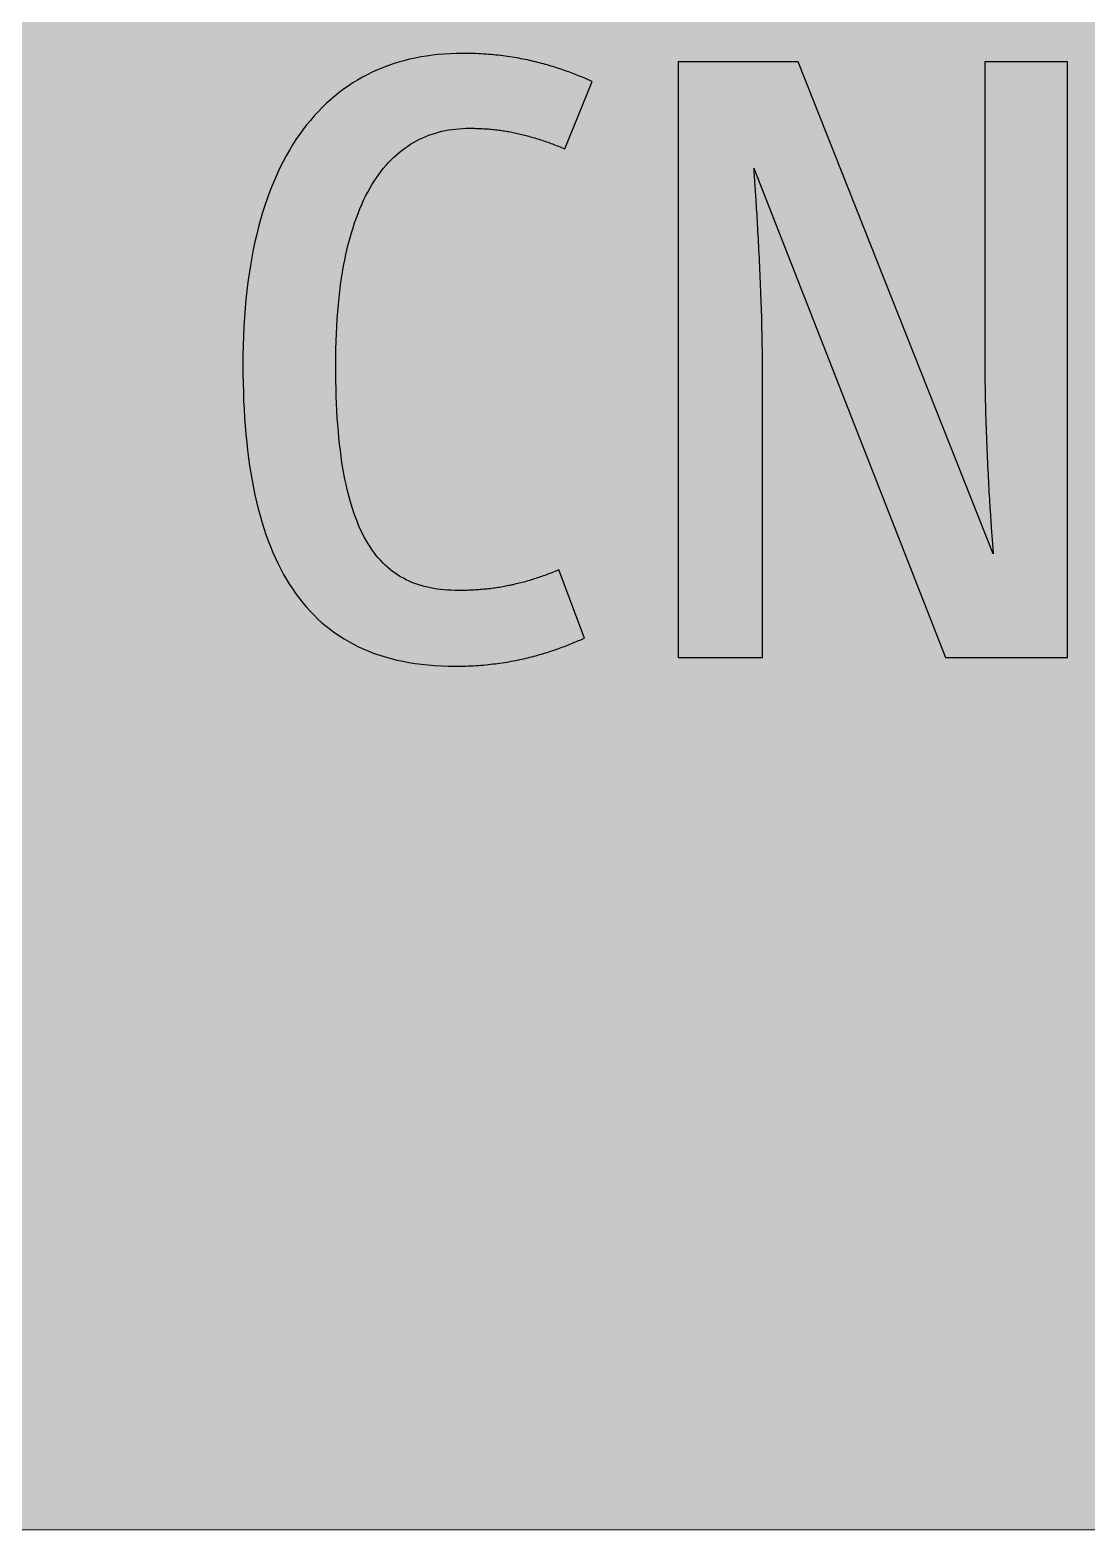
# Model space of a CAD drawing. Header units: millimetres. Extents: x 0 to 212, y 0 to 116.
# Drawn here: x 114.3 to 166.8, y 0.1 to 74.7 of the extents above; entities that cross this region are included whole.
import ezdxf

# ---------------------------------------------------------------- set-up
doc = ezdxf.new("R2010")
doc.units = ezdxf.units.MM

msp = doc.modelspace()

# ---------------------------------------------------------------- hatches: boundary and pattern name
for color, points in [(254, [(14.1633, 0.0536), (13.9878, 0.0533), (13.8125, 0.0559), (13.6373, 0.061), (13.462, 0.0686), (13.2893, 0.0787), (13.114, 0.0914), (12.9413, 0.1041), (12.7686, 0.1219), (12.5959, 0.1397), (12.4231, 0.16), (12.2504, 0.1829), (12.0777, 0.2057), (11.9075, 0.2337), (11.7373, 0.2616), (11.5672, 0.2921), (11.397, 0.3251), (11.2268, 0.3607), (11.0592, 0.3988), (10.8915, 0.4369), (10.7239, 0.4775), (10.5562, 0.5207), (10.3886, 0.5664), (10.2235, 0.6121), (10.0584, 0.6629), (9.8933, 0.7137), (9.7307, 0.7671), (9.5682, 0.8204), (9.4056, 0.8788), (9.2431, 0.9373), (9.083, 0.9982), (8.923, 1.0617), (8.763, 1.1252), (8.6055, 1.1938), (8.4455, 1.2624), (8.2906, 1.331), (8.1331, 1.4046), (7.9781, 1.4783), (7.8232, 1.5545), (7.6708, 1.6332), (7.5184, 1.7145), (7.366, 1.7958), (7.2161, 1.8796), (7.0663, 1.966), (6.919, 2.0523), (6.7716, 2.1438), (6.6243, 2.2352), (6.4795, 2.3266), (6.3348, 2.4232), (6.19, 2.5197), (6.0477, 2.6187), (5.908, 2.7178), (5.7683, 2.8194), (5.6286, 2.9235), (5.4915, 3.0302), (5.3543, 3.1369), (5.2197, 3.2461), (5.0851, 3.3579), (4.953, 3.4722), (4.8209, 3.5865), (4.6914, 3.7033), (4.5644, 3.8202), (4.4348, 3.9395), (4.3104, 4.0615), (4.1859, 4.1859), (4.0615, 4.3104), (3.9395, 4.4348), (3.8202, 4.5618), (3.7033, 4.6914), (3.5865, 4.8209), (3.4722, 4.953), (3.3579, 5.0851), (3.2487, 5.2197), (3.1369, 5.3543), (3.0302, 5.4915), (2.9235, 5.6286), (2.8194, 5.7683), (2.7178, 5.908), (2.6187, 6.0477), (2.5197, 6.19), (2.4232, 6.3348), (2.3266, 6.477), (2.2352, 6.6243), (2.1438, 6.7691), (2.0523, 6.919), (1.966, 7.0663), (1.8796, 7.2161), (1.7958, 7.366), (1.7145, 7.5184), (1.6332, 7.6708), (1.5545, 7.8232), (1.4783, 7.9781), (1.4046, 8.1331), (1.331, 8.2906), (1.2598, 8.4455), (1.1913, 8.603), (1.1252, 8.763), (1.0592, 8.923), (0.9982, 9.083), (0.9373, 9.2431), (0.8763, 9.4056), (0.8204, 9.5682), (0.7645, 9.7307), (0.7112, 9.8933), (0.6604, 10.0584), (0.6121, 10.2235), (0.5639, 10.3911), (0.5207, 10.5562), (0.4775, 10.7239), (0.4343, 10.8915), (0.3962, 11.0592), (0.3607, 11.2268), (0.3251, 11.397), (0.2921, 11.5672), (0.2616, 11.7373), (0.2311, 11.9075), (0.2057, 12.0802), (0.1803, 12.2504), (0.1575, 12.4231), (0.1372, 12.5959), (0.1194, 12.7686), (0.1041, 12.9413), (0.0889, 13.1166), (0.0787, 13.2893), (0.0686, 13.4645), (0.061, 13.6373), (0.0559, 13.8125), (0.0508, 13.9878), (0.0508, 14.163), (0.0522, 102.3592), (0.0508, 102.5322), (0.0559, 102.7074), (0.061, 102.8827), (0.0686, 103.058), (0.0787, 103.2307), (0.0889, 103.4059), (0.1041, 103.5787), (0.1194, 103.7514), (0.1372, 103.9241), (0.1575, 104.0968), (0.1803, 104.2695), (0.2057, 104.4423), (0.2311, 104.6124), (0.2616, 104.7826), (0.2921, 104.9528), (0.3251, 105.123), (0.3607, 105.2932), (0.3962, 105.4608), (0.4343, 105.6284), (0.4775, 105.7961), (0.5207, 105.9637), (0.5639, 106.1314), (0.6121, 106.2965), (0.6604, 106.4616), (0.7112, 106.6267), (0.7645, 106.7892), (0.8204, 106.9518), (0.8763, 107.1143), (0.9373, 107.2769), (0.9982, 107.4369), (1.0592, 107.5969), (1.1252, 107.757), (1.1913, 107.9144), (1.2598, 108.0745), (1.331, 108.2294), (1.4046, 108.3869), (1.4783, 108.5418), (1.5545, 108.6968), (1.6332, 108.8492), (1.7145, 109.0016), (1.7958, 109.154), (1.8796, 109.3038), (1.966, 109.4537), (2.0523, 109.601), (2.1438, 109.7483), (2.2352, 109.8956), (2.3266, 110.0404), (2.4232, 110.1852), (2.5197, 110.33), (2.6187, 110.4722), (2.7178, 110.6119), (2.8194, 110.7516), (2.9235, 110.8913), (3.0302, 111.0285), (3.1369, 111.1656), (3.2487, 111.3003), (3.3579, 111.4349), (3.4722, 111.567), (3.5865, 111.699), (3.7033, 111.8286), (3.8202, 111.9556), (3.9395, 112.0851), (4.0615, 112.2096), (4.1859, 112.334), (4.3104, 112.4585), (4.4348, 112.5804), (4.5644, 112.6998), (4.6914, 112.8166), (4.8209, 112.9335), (4.953, 113.0478), (5.0851, 113.1621), (5.2197, 113.2713), (5.3543, 113.3831), (5.4915, 113.4897), (5.6286, 113.5964), (5.7683, 113.7006), (5.908, 113.8022), (6.0477, 113.9012), (6.19, 114.0003), (6.3348, 114.0968), (6.4795, 114.1933), (6.6243, 114.2848), (6.7716, 114.3762), (6.919, 114.4676), (7.0663, 114.554), (7.2161, 114.6404), (7.366, 114.7242), (7.5184, 114.8055), (7.6708, 114.8867), (7.8232, 114.9655), (7.9781, 115.0417), (8.1331, 115.1153), (8.2906, 115.189), (8.4455, 115.2601), (8.6055, 115.3287), (8.763, 115.3947), (8.923, 115.4608), (9.083, 115.5217), (9.2431, 115.5827), (9.4056, 115.6437), (9.5682, 115.6995), (9.7307, 115.7554), (9.8933, 115.8088), (10.0584, 115.8596), (10.2235, 115.9078), (10.3886, 115.9561), (10.5562, 115.9993), (10.7239, 116.0424), (10.8915, 116.0856), (11.0592, 116.1237), (11.2268, 116.1593), (11.397, 116.1948), (11.5672, 116.2279), (11.7373, 116.2583), (11.9075, 116.2888), (12.0777, 116.3142), (12.2504, 116.3396), (12.4231, 116.3625), (12.5959, 116.3828), (12.7686, 116.4006), (12.9413, 116.4158), (13.114, 116.4311), (13.2893, 116.4412), (13.462, 116.4514), (13.6373, 116.459), (13.8125, 116.4641), (13.9878, 116.4692), (14.163, 116.4692), (197.6078, 116.4703), (197.7822, 116.4692), (197.9574, 116.4641), (198.1327, 116.459), (198.3054, 116.4514), (198.4807, 116.4412), (198.6534, 116.4311), (198.8287, 116.4158), (199.0014, 116.4006), (199.1741, 116.3828), (199.3468, 116.3625), (199.5195, 116.3396), (199.6897, 116.3142), (199.8624, 116.2888), (200.0326, 116.2583), (200.2028, 116.2279), (200.373, 116.1948), (200.5432, 116.1593), (200.7108, 116.1237), (200.8784, 116.0856), (201.0461, 116.0424), (201.2137, 115.9993), (201.3788, 115.9561), (201.5465, 115.9078), (201.7116, 115.8596), (201.8767, 115.8088), (202.0392, 115.7554), (202.2018, 115.6995), (202.3643, 115.6437), (202.5269, 115.5827), (202.6869, 115.5217), (202.8469, 115.4608), (203.007, 115.3947), (203.167, 115.3287), (203.3245, 115.2601), (203.4794, 115.189), (203.6369, 115.1153), (203.7918, 115.0417), (203.9468, 114.9655), (204.0992, 114.8867), (204.2516, 114.8055), (204.404, 114.7242), (204.5538, 114.6404), (204.7037, 114.554), (204.8535, 114.4676), (205.0009, 114.3762), (205.1456, 114.2848), (205.293, 114.1933), (205.4352, 114.0968), (205.58, 114.0003), (205.7222, 113.9012), (205.8619, 113.8022), (206.0016, 113.7006), (206.1413, 113.5964), (206.2785, 113.4897), (206.4156, 113.3831), (206.5503, 113.2713), (206.6849, 113.1621), (206.817, 113.0478), (206.949, 112.9335), (207.0786, 112.8166), (207.2081, 112.6998), (207.3351, 112.5804), (207.4596, 112.4585), (207.584, 112.334), (207.7085, 112.2096), (207.8304, 112.0851), (207.9498, 111.9556), (208.0666, 111.8286), (208.1835, 111.699), (208.2978, 111.567), (208.4121, 111.4349), (208.5238, 111.3003), (208.6331, 111.1656), (208.7397, 111.0285), (208.8464, 110.8913), (208.9506, 110.7516), (209.0522, 110.6119), (209.1512, 110.4722), (209.2503, 110.33), (209.3468, 110.1852), (209.4433, 110.0404), (209.5348, 109.8956), (209.6262, 109.7483), (209.7176, 109.601), (209.804, 109.4537), (209.8904, 109.3038), (209.9742, 109.154), (210.0555, 109.0016), (210.1367, 108.8492), (210.2155, 108.6968), (210.2917, 108.5418), (210.3653, 108.3869), (210.439, 108.2294), (210.5076, 108.0745), (210.5762, 107.9144), (210.6447, 107.757), (210.7082, 107.5969), (210.7717, 107.4369), (210.8327, 107.2769), (210.8911, 107.1143), (210.9495, 106.9518), (211.0029, 106.7892), (211.0562, 106.6267), (211.107, 106.4616), (211.1578, 106.2965), (211.2035, 106.1314), (211.2493, 105.9637), (211.2924, 105.7961), (211.3331, 105.6284), (211.3712, 105.4608), (211.4093, 105.2932), (211.4448, 105.123), (211.4779, 104.9528), (211.5083, 104.7826), (211.5363, 104.6124), (211.5642, 104.4423), (211.5871, 104.2695), (211.6099, 104.0968), (211.6303, 103.9241), (211.648, 103.7514), (211.6658, 103.5787), (211.6785, 103.4059), (211.6912, 103.2307), (211.7014, 103.058), (211.709, 102.8827), (211.7141, 102.7074), (211.7166, 102.5322), (211.7166, 102.3569), (211.7189, 14.1647), (211.7166, 13.9878), (211.7141, 13.8125), (211.709, 13.6373), (211.7014, 13.4645), (211.6912, 13.2893), (211.6785, 13.1166), (211.6658, 12.9413), (211.648, 12.7686), (211.6303, 12.5959), (211.6099, 12.4231), (211.5871, 12.2504), (211.5642, 12.0802), (211.5363, 11.9075), (211.5083, 11.7373), (211.4779, 11.5672), (211.4448, 11.397), (211.4093, 11.2268), (211.3712, 11.0592), (211.3331, 10.8915), (211.2924, 10.7239), (211.2493, 10.5562), (211.2035, 10.3911), (211.1578, 10.2235), (211.107, 10.0584), (211.0562, 9.8933), (211.0029, 9.7307), (210.9495, 9.5682), (210.8911, 9.4056), (210.8327, 9.2431), (210.7717, 9.083), (210.7082, 8.923), (210.6447, 8.763), (210.5762, 8.603), (210.5076, 8.4455), (210.439, 8.2906), (210.3653, 8.1331), (210.2917, 7.9781), (210.2155, 7.8232), (210.1367, 7.6708), (210.0555, 7.5184), (209.9742, 7.366), (209.8904, 7.2161), (209.804, 7.0663), (209.7176, 6.919), (209.6262, 6.7691), (209.5348, 6.6243), (209.4433, 6.477), (209.3468, 6.3348), (209.2503, 6.19), (209.1512, 6.0477), (209.0522, 5.908), (208.9506, 5.7683), (208.8464, 5.6286), (208.7397, 5.4915), (208.6331, 5.3543), (208.5238, 5.2197), (208.4121, 5.0851), (208.2978, 4.953), (208.1835, 4.8209), (208.0666, 4.6914), (207.9498, 4.5618), (207.8304, 4.4348), (207.7085, 4.3104), (207.584, 4.1859), (207.4596, 4.0615), (207.3351, 3.9395), (207.2081, 3.8202), (207.0786, 3.7033), (206.949, 3.5865), (206.817, 3.4722), (206.6849, 3.3579), (206.5503, 3.2461), (206.4156, 3.1369), (206.2785, 3.0302), (206.1413, 2.9235), (206.0016, 2.8194), (205.8619, 2.7178), (205.7222, 2.6187), (205.58, 2.5197), (205.4352, 2.4232), (205.293, 2.3266), (205.1456, 2.2352), (205.0009, 2.1438), (204.8535, 2.0523), (204.7037, 1.966), (204.5538, 1.8796), (204.404, 1.7958), (204.2516, 1.7145), (204.0992, 1.6332), (203.9468, 1.5545), (203.7918, 1.4783), (203.6369, 1.4046), (203.4794, 1.331), (203.3245, 1.2624), (203.167, 1.1938), (203.007, 1.1252), (202.8469, 1.0617), (202.6869, 0.9982), (202.5269, 0.9373), (202.3643, 0.8788), (202.2018, 0.8204), (202.0392, 0.7671), (201.8767, 0.7137), (201.7116, 0.6629), (201.5465, 0.6121), (201.3788, 0.5664), (201.2137, 0.5207), (201.0461, 0.4775), (200.8784, 0.4369), (200.7108, 0.3988), (200.5432, 0.3607), (200.373, 0.3251), (200.2028, 0.2921), (200.0326, 0.2616), (199.8624, 0.2337), (199.6897, 0.2057), (199.5195, 0.1829), (199.3468, 0.16), (199.1741, 0.1397), (199.0014, 0.1219), (198.8287, 0.1041), (198.6534, 0.0914), (198.4807, 0.0787), (198.3054, 0.0686), (198.1327, 0.061), (197.9574, 0.0559), (197.7822, 0.0533), (197.6069, 0.0533)]), (59, [(135.6046, 46.7882), (135.4226, 46.7893), (135.2423, 46.7944), (135.067, 46.8046), (134.8943, 46.8173), (134.7216, 46.8351), (134.554, 46.8579), (134.3863, 46.8833), (134.2238, 46.9138), (134.0612, 46.9468), (133.9037, 46.9875), (133.7488, 47.0306), (133.5938, 47.0789), (133.444, 47.1322), (133.2967, 47.1881), (133.1493, 47.2516), (133.0071, 47.3202), (132.8674, 47.3913), (132.7302, 47.4701), (132.5956, 47.5539), (132.4635, 47.6402), (132.334, 47.7342), (132.207, 47.8333), (132.0851, 47.9374), (131.9632, 48.0492), (131.8438, 48.1635), (131.7295, 48.2854), (131.6152, 48.4124), (131.506, 48.547), (131.3993, 48.6867), (131.2951, 48.8315), (131.1935, 48.9839), (131.0945, 49.1414), (130.998, 49.3065), (130.9065, 49.4767), (130.8151, 49.6545), (130.7287, 49.8399), (130.6449, 50.0304), (130.5636, 50.226), (130.4849, 50.4317), (130.4087, 50.6425), (130.335, 50.861), (130.2664, 51.087), (130.2004, 51.3182), (130.1369, 51.5595), (130.0759, 51.8058), (130.0175, 52.0598), (129.9642, 52.3215), (129.9108, 52.5907), (129.8626, 52.8701), (129.8169, 53.1546), (129.7762, 53.4467), (129.7356, 53.7489), (129.7, 54.0563), (129.667, 54.3738), (129.6365, 54.6989), (129.6086, 55.0316), (129.5857, 55.3745), (129.5654, 55.7251), (129.5476, 56.0832), (129.5324, 56.449), (129.5222, 56.8249), (129.5121, 57.211), (129.507, 57.6021), (129.507, 58.006), (129.5095, 58.4073), (129.5146, 58.8035), (129.5248, 59.1896), (129.54, 59.5681), (129.5578, 59.9389), (129.5806, 60.3021), (129.6086, 60.6552), (129.6365, 61.0032), (129.6721, 61.3435), (129.7102, 61.6737), (129.7508, 61.9989), (129.7965, 62.3138), (129.8473, 62.6237), (129.8981, 62.926), (129.9566, 63.2181), (130.015, 63.5051), (130.0785, 63.7845), (130.1445, 64.0588), (130.2156, 64.323), (130.2893, 64.582), (130.3655, 64.831), (130.4468, 65.0773), (130.5306, 65.3136), (130.617, 65.5447), (130.7059, 65.7657), (130.7998, 65.9841), (130.8938, 66.1924), (130.9929, 66.3981), (131.0945, 66.5937), (131.1986, 66.7842), (131.3078, 66.9671), (131.4171, 67.1449), (131.5288, 67.3151), (131.6457, 67.4802), (131.765, 67.6402), (131.8844, 67.7926), (132.0089, 67.9374), (132.1359, 68.0771), (132.2629, 68.2117), (132.395, 68.3387), (132.527, 68.4606), (132.6642, 68.5775), (132.8014, 68.6892), (132.9411, 68.7934), (133.0858, 68.8924), (133.2306, 68.9864), (133.3754, 69.0753), (133.5253, 69.1566), (133.6751, 69.2328), (133.8301, 69.3064), (133.985, 69.3725), (134.1399, 69.4334), (134.3, 69.4893), (134.46, 69.5401), (134.6225, 69.5858), (134.7851, 69.6265), (134.9502, 69.662), (135.1178, 69.6925), (135.288, 69.7179), (135.4582, 69.7382), (135.6284, 69.7535), (135.8036, 69.7662), (135.9764, 69.7738), (136.1542, 69.7763), (136.2329, 69.7763), (136.3142, 69.7738), (136.3955, 69.7738), (136.4742, 69.7713), (136.5529, 69.7687), (136.6317, 69.7662), (136.7079, 69.7636), (136.7866, 69.7586), (136.8628, 69.756), (136.939, 69.7509), (137.0152, 69.7459), (137.0914, 69.7408), (137.1651, 69.7332), (137.2387, 69.7255), (137.3149, 69.7205), (137.3886, 69.7128), (137.4623, 69.7027), (137.5359, 69.6951), (137.607, 69.6849), (137.6807, 69.6773), (137.7544, 69.6646), (137.8255, 69.6544), (137.8991, 69.6443), (137.9703, 69.6316), (138.0414, 69.6214), (138.1125, 69.6087), (138.1836, 69.5935), (138.2547, 69.5808), (138.3259, 69.5655), (138.397, 69.5528), (138.4681, 69.5376), (138.5392, 69.5223), (138.6103, 69.5046), (138.6815, 69.4893), (138.7526, 69.4715), (138.8237, 69.4538), (138.8948, 69.436), (138.9659, 69.4157), (139.0371, 69.3979), (139.1082, 69.3776), (139.1793, 69.3572), (139.2504, 69.3369), (139.3215, 69.3166), (139.3952, 69.2937), (139.4663, 69.2734), (139.5374, 69.2506), (139.6111, 69.2277), (139.6848, 69.2023), (139.7559, 69.1794), (139.8295, 69.154), (139.9032, 69.1286), (139.9769, 69.1032), (140.0505, 69.0778), (140.1267, 69.0524), (140.2004, 69.0245), (140.2766, 68.9966), (140.3528, 68.9686), (140.429, 68.9407), (140.5052, 68.9102), (140.5814, 68.8823), (140.6601, 68.8518), (140.7363, 68.8213), (140.8151, 68.7908), (140.8938, 68.7578), (142.2506, 72.1042), (142.1765, 72.1335), (142.1054, 72.1665), (142.0317, 72.1995), (141.9581, 72.23), (141.8819, 72.263), (141.8082, 72.2935), (141.7295, 72.3265), (141.6533, 72.357), (141.5745, 72.39), (141.4958, 72.4205), (141.417, 72.451), (141.3358, 72.484), (141.2545, 72.5145), (141.1732, 72.5449), (141.0894, 72.5754), (141.0056, 72.6059), (140.9217, 72.6364), (140.8354, 72.6669), (140.749, 72.6973), (140.6601, 72.7278), (140.5738, 72.7558), (140.4849, 72.7862), (140.3934, 72.8142), (140.302, 72.8421), (140.2105, 72.8701), (140.1166, 72.898), (140.0226, 72.9259), (139.9286, 72.9513), (139.8321, 72.9793), (139.7356, 73.0047), (139.639, 73.0301), (139.54, 73.0555), (139.4409, 73.0809), (139.3393, 73.1037), (139.2377, 73.1266), (139.1336, 73.1495), (139.032, 73.1723), (138.9253, 73.1952), (138.8212, 73.2155), (138.7145, 73.2358), (138.6053, 73.2561), (138.496, 73.2765), (138.3868, 73.2942), (138.2751, 73.312), (138.1633, 73.3298), (138.049, 73.3476), (137.9347, 73.3628), (137.8204, 73.3781), (137.7036, 73.3908), (137.5842, 73.406), (137.4673, 73.4187), (137.3454, 73.4289), (137.226, 73.4416), (137.1016, 73.4517), (136.9797, 73.4593), (136.8552, 73.467), (136.7282, 73.4746), (136.6012, 73.4822), (136.4742, 73.4873), (136.3447, 73.4924), (136.2126, 73.4949), (136.0805, 73.4974), (135.9484, 73.5), (135.8138, 73.5), (135.5065, 73.4974), (135.2017, 73.4847), (134.8994, 73.467), (134.6022, 73.4416), (134.3101, 73.4085), (134.018, 73.3704), (133.731, 73.3222), (133.4491, 73.2663), (133.1697, 73.2053), (132.8928, 73.1342), (132.621, 73.058), (132.3543, 72.9742), (132.0902, 72.8828), (131.8311, 72.7837), (131.5745, 72.677), (131.3205, 72.5627), (131.0742, 72.4408), (130.8303, 72.3113), (130.5916, 72.1741), (130.3553, 72.0293), (130.1242, 71.8769), (129.8981, 71.7194), (129.6746, 71.5518), (129.4562, 71.3765), (129.2428, 71.1937), (129.0345, 71.0057), (128.8288, 70.8076), (128.6307, 70.6018), (128.4351, 70.391), (128.2446, 70.17), (128.0592, 69.9414), (127.8763, 69.7052), (127.701, 69.4614), (127.5309, 69.2099), (127.3632, 68.9508), (127.2032, 68.6841), (127.0457, 68.4098), (126.8933, 68.1279), (126.7485, 67.8383), (126.6063, 67.5411), (126.4717, 67.2338), (126.3421, 66.9214), (126.2151, 66.5988), (126.0958, 66.2711), (125.9815, 65.9333), (125.8722, 65.5879), (125.7681, 65.2348), (125.6716, 64.8741), (125.5776, 64.5033), (125.4912, 64.1274), (125.41, 63.7438), (125.3338, 63.3501), (125.2652, 62.9488), (125.2017, 62.5399), (125.1433, 62.1233), (125.0925, 61.6966), (125.0442, 61.2648), (125.0061, 60.8228), (124.9705, 60.3733), (124.9426, 59.9161), (124.9223, 59.4512), (124.9045, 58.9763), (124.8969, 58.4962), (124.8918, 58.006), (124.8943, 57.5513), (124.902, 57.1017), (124.9147, 56.6598), (124.9299, 56.2254), (124.9502, 55.7987), (124.9756, 55.3771), (125.0061, 54.9631), (125.0391, 54.5541), (125.0798, 54.1528), (125.1229, 53.7591), (125.1737, 53.373), (125.2271, 52.992), (125.2855, 52.6186), (125.349, 52.2503), (125.4176, 51.8922), (125.4912, 51.5391), (125.57, 51.1937), (125.6538, 50.8533), (125.7427, 50.5206), (125.8367, 50.1955), (125.9357, 49.878), (126.0399, 49.5681), (126.1491, 49.2633), (126.2634, 48.9661), (126.3828, 48.6766), (126.5072, 48.3946), (126.6393, 48.1178), (126.7739, 47.8485), (126.9136, 47.5869), (127.061, 47.3329), (127.2134, 47.0865), (127.3683, 46.8452), (127.5309, 46.6115), (127.6985, 46.3855), (127.8738, 46.167), (128.0516, 45.9562), (128.237, 45.753), (128.4275, 45.5549), (128.6231, 45.3644), (128.8237, 45.1815), (129.032, 45.0063), (129.2454, 44.8386), (129.4638, 44.6786), (129.6873, 44.5262), (129.9185, 44.3789), (130.1547, 44.2417), (130.396, 44.1096), (130.6424, 43.9852), (130.8964, 43.8683), (131.1554, 43.7591), (131.4221, 43.6575), (131.6939, 43.5635), (131.9708, 43.4772), (132.2553, 43.3984), (132.5448, 43.3273), (132.842, 43.2613), (133.1443, 43.2054), (133.4516, 43.1571), (133.7666, 43.114), (134.0866, 43.0809), (134.4143, 43.053), (134.747, 43.0352), (135.0874, 43.0225), (135.4328, 43.02), (135.5674, 43.02), (135.702, 43.0225), (135.8341, 43.0251), (135.9637, 43.0276), (136.0932, 43.0327), (136.2202, 43.0378), (136.3472, 43.0454), (136.4742, 43.0505), (136.5987, 43.0606), (136.7231, 43.0682), (136.845, 43.0784), (136.967, 43.0911), (137.0863, 43.1013), (137.2057, 43.114), (137.3226, 43.1292), (137.4394, 43.1419), (137.5537, 43.1571), (137.668, 43.1724), (137.7823, 43.1902), (137.8941, 43.2079), (138.0058, 43.2257), (138.115, 43.2435), (138.2243, 43.2638), (138.3335, 43.2841), (138.4402, 43.3045), (138.5443, 43.3248), (138.651, 43.3476), (138.7526, 43.368), (138.8567, 43.3908), (138.9583, 43.4162), (139.0599, 43.4391), (139.159, 43.4645), (139.258, 43.4899), (139.3546, 43.5153), (139.4511, 43.5407), (139.5476, 43.5661), (139.6416, 43.594), (139.7356, 43.622), (139.8295, 43.6499), (139.921, 43.6778), (140.0124, 43.7058), (140.1013, 43.7337), (140.1928, 43.7642), (140.2791, 43.7921), (140.368, 43.8226), (140.4544, 43.8531), (140.5382, 43.8836), (140.6246, 43.9141), (140.7084, 43.9445), (140.7922, 43.975), (140.8735, 44.0055), (140.9548, 44.036), (141.036, 44.0665), (141.1148, 44.0995), (141.1935, 44.13), (141.2723, 44.163), (141.3485, 44.1935), (141.4247, 44.2265), (141.5009, 44.257), (141.5771, 44.29), (141.6507, 44.3205), (141.7244, 44.3535), (141.7955, 44.384), (141.8666, 44.417), (140.5999, 47.8053), (140.5204, 47.7723), (140.4417, 47.7418), (140.3629, 47.7114), (140.2842, 47.6809), (140.208, 47.6504), (140.1293, 47.6225), (140.0531, 47.5945), (139.9769, 47.5666), (139.9007, 47.5386), (139.8245, 47.5107), (139.7483, 47.4853), (139.6721, 47.4574), (139.5959, 47.432), (139.5222, 47.4066), (139.446, 47.3837), (139.3723, 47.3583), (139.2961, 47.3354), (139.2225, 47.3126), (139.1488, 47.2897), (139.0726, 47.2669), (138.999, 47.2465), (138.9253, 47.2237), (138.8491, 47.2034), (138.7754, 47.183), (138.7018, 47.1653), (138.6281, 47.1449), (138.5519, 47.1272), (138.4783, 47.1094), (138.4046, 47.0916), (138.3284, 47.0738), (138.2547, 47.0586), (138.1811, 47.0408), (138.1049, 47.0256), (138.0287, 47.0103), (137.955, 46.9951), (137.8788, 46.9824), (137.8026, 46.9671), (137.7264, 46.9544), (137.6502, 46.9417), (137.574, 46.929), (137.4978, 46.9189), (137.4191, 46.9062), (137.3429, 46.896), (137.2641, 46.8859), (137.1854, 46.8757), (137.1067, 46.8681), (137.0279, 46.8579), (136.9492, 46.8503), (136.8679, 46.8427), (136.7892, 46.8351), (136.7079, 46.83), (136.6266, 46.8224), (136.5453, 46.8173), (136.4615, 46.8122), (136.3777, 46.8071), (136.2964, 46.802), (136.21, 46.7995), (136.1262, 46.797), (136.0399, 46.7919), (135.9535, 46.7919), (135.8671, 46.7893), (135.7808, 46.7868), (135.6919, 46.7868), (135.603, 46.7868)]), (59, [(165.8729, 43.4453), (165.8729, 73.0786), (161.7666, 73.0786), (161.7666, 58.5579), (161.765, 58.3184), (161.7675, 58.0822), (161.7675, 57.8434), (161.7701, 57.6072), (161.7726, 57.371), (161.7751, 57.1373), (161.7802, 56.9036), (161.7828, 56.6699), (161.7878, 56.4388), (161.7929, 56.2077), (161.798, 55.9791), (161.8056, 55.753), (161.8107, 55.5269), (161.8183, 55.3009), (161.8234, 55.0799), (161.831, 54.8589), (161.8386, 54.6405), (161.8463, 54.4246), (161.8539, 54.2087), (161.864, 53.9979), (161.8717, 53.7896), (161.8818, 53.5813), (161.8894, 53.3781), (161.8996, 53.1774), (161.9098, 52.9768), (161.9174, 52.7812), (161.9275, 52.5907), (161.9377, 52.4002), (161.9479, 52.2148), (161.958, 52.0319), (161.9682, 51.8541), (161.9758, 51.6763), (161.986, 51.5061), (161.9961, 51.3385), (162.0063, 51.1734), (162.0164, 51.0134), (162.0266, 50.8584), (162.0368, 50.706), (162.0444, 50.5587), (162.0545, 50.4165), (162.0647, 50.2793), (162.0723, 50.1447), (162.0825, 50.0151), (162.0901, 49.8932), (162.0977, 49.7738), (162.1079, 49.6595), (162.1155, 49.5529), (162.1231, 49.4487), (162.1307, 49.3497), (162.1358, 49.2582), (162.1434, 49.1719), (162.1485, 49.0906), (162.1561, 49.0169), (162.1612, 48.9483), (162.1663, 48.8848), (162.1714, 48.829), (162.1739, 48.7782), (162.179, 48.7324), (162.1815, 48.6943), (162.1841, 48.6639), (162.1866, 48.641), (162.1866, 48.6232), (162.1892, 48.6131), (162.1892, 48.608), (152.4952, 73.0786), (146.527, 73.0786), (146.527, 43.4453), (150.7173, 43.4453), (150.7173, 57.9642), (150.716, 58.1635), (150.716, 58.3641), (150.7134, 58.5673), (150.7109, 58.7705), (150.7084, 58.9763), (150.7058, 59.1845), (150.7007, 59.3928), (150.6982, 59.6011), (150.6931, 59.8094), (150.688, 60.0202), (150.683, 60.231), (150.6779, 60.4418), (150.6703, 60.6527), (150.6652, 60.8635), (150.6576, 61.0743), (150.6499, 61.2826), (150.6423, 61.4934), (150.6347, 61.7017), (150.6271, 61.91), (150.6169, 62.1182), (150.6093, 62.324), (150.5991, 62.5272), (150.5915, 62.7304), (150.5814, 62.931), (150.5737, 63.1317), (150.5636, 63.3273), (150.5534, 63.5229), (150.5433, 63.7159), (150.5331, 63.9064), (150.5255, 64.0944), (150.5153, 64.2798), (150.5052, 64.4627), (150.495, 64.6405), (150.4848, 64.8157), (150.4747, 64.9884), (150.4645, 65.1586), (150.4544, 65.3237), (150.4467, 65.4837), (150.4366, 65.6412), (150.4264, 65.7936), (150.4188, 65.9435), (150.4086, 66.0857), (150.3985, 66.2254), (150.3909, 66.36), (150.3832, 66.4896), (150.3756, 66.614), (150.3655, 66.7334), (150.3578, 66.8452), (150.3528, 66.9544), (150.3451, 67.056), (150.3375, 67.1525), (150.3324, 67.2414), (150.3274, 67.3252), (150.3197, 67.404), (150.3147, 67.4726), (150.3121, 67.5361), (150.307, 67.5945), (150.3045, 67.6453), (150.2994, 67.6859), (150.2969, 67.7215), (150.2969, 67.7494), (150.2943, 67.7697), (150.2943, 67.7824), (150.2918, 67.785), (159.8193, 43.4453)])]:
    msp.add_hatch(color=color).paths.add_polyline_path(points)
h = msp.add_hatch(color=59)
h.paths.add_polyline_path([(14.1633, 3.5814), (13.8887, 3.5839), (13.6169, 3.5941), (13.3477, 3.6119), (13.081, 3.6347), (12.8143, 3.6652), (12.5501, 3.7008), (12.2885, 3.7465), (12.0294, 3.7948), (11.7729, 3.8506), (11.5164, 3.9141), (11.2649, 3.9827), (11.016, 4.0564), (10.7671, 4.1351), (10.5232, 4.2215), (10.2819, 4.3129), (10.0432, 4.412), (9.8069, 4.5161), (9.5733, 4.6228), (9.3447, 4.7371), (9.1186, 4.8565), (8.8951, 4.9809), (8.6741, 5.113), (8.4582, 5.2476), (8.2448, 5.3873), (8.0366, 5.5321), (7.8308, 5.682), (7.6276, 5.8369), (7.4295, 5.9969), (7.2365, 6.1595), (7.046, 6.3297), (6.8605, 6.5024), (6.6777, 6.6802), (6.5024, 6.8605), (6.3271, 7.046), (6.1595, 7.2365), (5.9969, 7.432), (5.8369, 7.6302), (5.682, 7.8308), (5.5321, 8.0366), (5.3873, 8.2448), (5.2451, 8.4582), (5.1105, 8.6741), (4.9809, 8.8951), (4.8565, 9.1186), (4.7371, 9.3447), (4.6228, 9.5758), (4.5136, 9.8069), (4.4094, 10.0432), (4.3129, 10.2819), (4.2215, 10.5232), (4.1351, 10.7696), (4.0538, 11.016), (3.9802, 11.2649), (3.9116, 11.5189), (3.8506, 11.7729), (3.7948, 12.0294), (3.744, 12.2911), (3.7008, 12.5527), (3.6627, 12.8143), (3.6322, 13.081), (3.6093, 13.3502), (3.5916, 13.6195), (3.5814, 13.8913), (3.5789, 14.163), (3.58, 102.3592), (3.5814, 102.6312), (3.5916, 102.903), (3.6093, 103.1723), (3.6322, 103.439), (3.6627, 103.7057), (3.7008, 103.9698), (3.744, 104.2314), (3.7948, 104.4905), (3.8506, 104.7471), (3.9116, 105.0036), (3.9802, 105.2551), (4.0538, 105.504), (4.1351, 105.7529), (4.2215, 105.9967), (4.3129, 106.238), (4.4094, 106.4768), (4.5136, 106.713), (4.6228, 106.9467), (4.7371, 107.1753), (4.8565, 107.4014), (4.9809, 107.6249), (5.1105, 107.8459), (5.2451, 108.0618), (5.3873, 108.2751), (5.5321, 108.4834), (5.682, 108.6891), (5.8369, 108.8923), (5.9969, 109.0905), (6.1595, 109.2835), (6.3271, 109.474), (6.5024, 109.6594), (6.6777, 109.8423), (6.8605, 110.0176), (7.046, 110.1928), (7.2365, 110.3605), (7.4295, 110.523), (7.6276, 110.683), (7.8308, 110.838), (8.0366, 110.9878), (8.2448, 111.1326), (8.4582, 111.2749), (8.6741, 111.4095), (8.8951, 111.539), (9.1186, 111.6635), (9.3447, 111.7829), (9.5733, 111.8972), (9.8069, 112.0064), (10.0432, 112.1105), (10.2819, 112.207), (10.5232, 112.2985), (10.7671, 112.3848), (11.016, 112.4661), (11.2649, 112.5398), (11.5164, 112.6084), (11.7729, 112.6693), (12.0294, 112.7252), (12.2885, 112.776), (12.5501, 112.8192), (12.8143, 112.8573), (13.081, 112.8878), (13.3477, 112.9106), (13.6169, 112.9284), (13.8887, 112.9386), (14.163, 112.9411), (197.6078, 112.9425), (197.8787, 112.9386), (198.1505, 112.9284), (198.4197, 112.9106), (198.689, 112.8878), (198.9557, 112.8573), (199.2173, 112.8192), (199.4789, 112.776), (199.7405, 112.7252), (199.9971, 112.6693), (200.2511, 112.6084), (200.5051, 112.5398), (200.754, 112.4661), (201.0004, 112.3848), (201.2467, 112.2985), (201.488, 112.207), (201.7268, 112.1105), (201.963, 112.0064), (202.1942, 111.8972), (202.4253, 111.7829), (202.6514, 111.6635), (202.8749, 111.539), (203.0959, 111.4095), (203.3118, 111.2749), (203.5251, 111.1326), (203.7334, 110.9878), (203.9391, 110.838), (204.1398, 110.683), (204.3379, 110.523), (204.5335, 110.3605), (204.724, 110.1928), (204.9094, 110.0176), (205.0898, 109.8423), (205.2676, 109.6594), (205.4403, 109.474), (205.6105, 109.2835), (205.773, 109.0905), (205.933, 108.8923), (206.088, 108.6891), (206.2378, 108.4834), (206.3826, 108.2751), (206.5223, 108.0618), (206.6569, 107.8459), (206.789, 107.6249), (206.9135, 107.4014), (207.0329, 107.1753), (207.1472, 106.9467), (207.2538, 106.713), (207.358, 106.4768), (207.457, 106.238), (207.5485, 105.9967), (207.6348, 105.7529), (207.7136, 105.504), (207.7872, 105.2551), (207.8558, 105.0036), (207.9193, 104.7471), (207.9752, 104.4905), (208.0235, 104.2314), (208.0692, 103.9698), (208.1047, 103.7057), (208.1352, 103.439), (208.1581, 103.1723), (208.1759, 102.903), (208.186, 102.6312), (208.1911, 102.3569), (208.1911, 14.1647), (208.186, 13.8913), (208.1759, 13.6195), (208.1581, 13.3502), (208.1352, 13.081), (208.1047, 12.8143), (208.0692, 12.5527), (208.0235, 12.2911), (207.9752, 12.0294), (207.9193, 11.7729), (207.8558, 11.5189), (207.7872, 11.2649), (207.7136, 11.016), (207.6348, 10.7696), (207.5485, 10.5232), (207.457, 10.2819), (207.358, 10.0432), (207.2538, 9.8069), (207.1472, 9.5758), (207.0329, 9.3447), (206.9135, 9.1186), (206.789, 8.8951), (206.6569, 8.6741), (206.5223, 8.4582), (206.3826, 8.2448), (206.2378, 8.0366), (206.088, 7.8308), (205.933, 7.6302), (205.773, 7.432), (205.6105, 7.2365), (205.4403, 7.046), (205.2676, 6.8605), (205.0898, 6.6802), (204.9094, 6.5024), (204.724, 6.3297), (204.5335, 6.1595), (204.3379, 5.9969), (204.1398, 5.8369), (203.9391, 5.682), (203.7334, 5.5321), (203.5251, 5.3873), (203.3118, 5.2476), (203.0959, 5.113), (202.8749, 4.9809), (202.6514, 4.8565), (202.4253, 4.7371), (202.1942, 4.6228), (201.963, 4.5161), (201.7268, 4.412), (201.488, 4.3129), (201.2467, 4.2215), (201.0004, 4.1351), (200.754, 4.0564), (200.5051, 3.9827), (200.2511, 3.9141), (199.9971, 3.8506), (199.7405, 3.7948), (199.4789, 3.7465), (199.2173, 3.7008), (198.9557, 3.6652), (198.689, 3.6347), (198.4197, 3.6119), (198.1505, 3.5941), (197.8787, 3.5839), (197.6069, 3.5789)])
h.paths.add_polyline_path([(14.1633, 8.8731), (14.0259, 8.8748), (13.8887, 8.8798), (13.7541, 8.8875), (13.622, 8.9002), (13.4874, 8.9154), (13.3553, 8.9332), (13.2258, 8.9535), (13.0962, 8.9789), (12.9667, 9.0068), (12.8397, 9.0373), (12.7127, 9.0729), (12.5882, 9.1084), (12.4663, 9.1491), (12.3419, 9.1923), (12.2225, 9.238), (12.1031, 9.2888), (11.9837, 9.3396), (11.8694, 9.3929), (11.7526, 9.4513), (11.6408, 9.5098), (11.5291, 9.5733), (11.4198, 9.6368), (11.3106, 9.7053), (11.2039, 9.7765), (11.0998, 9.8476), (10.9957, 9.9238), (10.8966, 10), (10.7975, 10.0787), (10.6985, 10.1625), (10.6045, 10.2464), (10.5105, 10.3327), (10.4216, 10.4216), (10.3327, 10.5131), (10.2464, 10.6045), (10.16, 10.701), (10.0787, 10.7975), (10, 10.8966), (9.9212, 10.9982), (9.8476, 11.0998), (9.7739, 11.2039), (9.7053, 11.3106), (9.6368, 11.4198), (9.5707, 11.5291), (9.5098, 11.6408), (9.4488, 11.7551), (9.3929, 11.8694), (9.337, 11.9863), (9.2862, 12.1031), (9.238, 12.2225), (9.1923, 12.3444), (9.1491, 12.4663), (9.1084, 12.5908), (9.0703, 12.7152), (9.0373, 12.8397), (9.0068, 12.9692), (8.9789, 13.0962), (8.9535, 13.2258), (8.9306, 13.3579), (8.9129, 13.4899), (8.8976, 13.622), (8.8849, 13.7566), (8.8773, 13.8913), (8.8722, 14.0259), (8.8697, 14.163), (8.8717, 102.3592), (8.8722, 102.4941), (8.8773, 102.6312), (8.8849, 102.7659), (8.8976, 102.8979), (8.9129, 103.0326), (8.9306, 103.1646), (8.9535, 103.2942), (8.9789, 103.4237), (9.0068, 103.5533), (9.0373, 103.6803), (9.0703, 103.8073), (9.1084, 103.9317), (9.1491, 104.0536), (9.1923, 104.1781), (9.238, 104.2975), (9.2862, 104.4169), (9.337, 104.5362), (9.3929, 104.6505), (9.4488, 104.7674), (9.5098, 104.8791), (9.5707, 104.9909), (9.6368, 105.1001), (9.7053, 105.2093), (9.7739, 105.316), (9.8476, 105.4202), (9.9212, 105.5243), (10, 105.6234), (10.0787, 105.7224), (10.16, 105.8215), (10.2464, 105.9155), (10.3327, 106.0094), (10.4216, 106.0983), (10.5105, 106.1872), (10.6045, 106.2736), (10.6985, 106.36), (10.7975, 106.4412), (10.8966, 106.52), (10.9957, 106.5987), (11.0998, 106.6724), (11.2039, 106.746), (11.3106, 106.8146), (11.4198, 106.8832), (11.5291, 106.9492), (11.6408, 107.0102), (11.7526, 107.0712), (11.8694, 107.127), (11.9837, 107.1829), (12.1031, 107.2337), (12.2225, 107.282), (12.3419, 107.3277), (12.4663, 107.3709), (12.5882, 107.4115), (12.7127, 107.4496), (12.8397, 107.4826), (12.9667, 107.5131), (13.0962, 107.5411), (13.2258, 107.5665), (13.3553, 107.5893), (13.4874, 107.6071), (13.622, 107.6223), (13.7541, 107.635), (13.8887, 107.6427), (14.0259, 107.6477), (14.163, 107.6503), (197.6078, 107.6508), (197.7441, 107.6477), (197.8787, 107.6427), (198.0133, 107.635), (198.1479, 107.6223), (198.28, 107.6071), (198.4121, 107.5893), (198.5442, 107.5665), (198.6737, 107.5411), (198.8007, 107.5131), (198.9303, 107.4826), (199.0547, 107.4496), (199.1792, 107.4115), (199.3036, 107.3709), (199.4256, 107.3277), (199.5475, 107.282), (199.6669, 107.2337), (199.7837, 107.1829), (199.9005, 107.127), (200.0148, 107.0712), (200.1291, 107.0102), (200.2409, 106.9492), (200.3501, 106.8832), (200.4593, 106.8146), (200.566, 106.746), (200.6702, 106.6724), (200.7718, 106.5987), (200.8734, 106.52), (200.9724, 106.4412), (201.0689, 106.36), (201.1655, 106.2736), (201.2569, 106.1872), (201.3483, 106.0983), (201.4372, 106.0094), (201.5236, 105.9155), (201.6074, 105.8215), (201.6912, 105.7224), (201.77, 105.6234), (201.8462, 105.5243), (201.9224, 105.4202), (201.9935, 105.316), (202.0646, 105.2093), (202.1332, 105.1001), (202.1967, 104.9909), (202.2602, 104.8791), (202.3186, 104.7674), (202.377, 104.6505), (202.4304, 104.5362), (202.4812, 104.4169), (202.532, 104.2975), (202.5777, 104.1781), (202.6209, 104.0536), (202.6615, 103.9317), (202.6971, 103.8073), (202.7326, 103.6803), (202.7631, 103.5533), (202.7911, 103.4237), (202.8165, 103.2942), (202.8368, 103.1646), (202.8546, 103.0326), (202.8698, 102.8979), (202.8825, 102.7659), (202.8901, 102.6312), (202.8952, 102.4941), (202.8977, 102.3569), (202.8994, 14.1647), (202.8952, 14.0259), (202.8901, 13.8913), (202.8825, 13.7566), (202.8698, 13.622), (202.8546, 13.4899), (202.8368, 13.3579), (202.8165, 13.2258), (202.7911, 13.0962), (202.7631, 12.9692), (202.7326, 12.8397), (202.6971, 12.7152), (202.6615, 12.5908), (202.6209, 12.4663), (202.5777, 12.3444), (202.532, 12.2225), (202.4812, 12.1031), (202.4304, 11.9863), (202.377, 11.8694), (202.3186, 11.7551), (202.2602, 11.6408), (202.1967, 11.5291), (202.1332, 11.4198), (202.0646, 11.3106), (201.9935, 11.2039), (201.9224, 11.0998), (201.8462, 10.9982), (201.77, 10.8966), (201.6912, 10.7975), (201.6074, 10.701), (201.5236, 10.6045), (201.4372, 10.5131), (201.3483, 10.4216), (201.2569, 10.3327), (201.1655, 10.2464), (201.0689, 10.1625), (200.9724, 10.0787), (200.8734, 10), (200.7718, 9.9238), (200.6702, 9.8476), (200.566, 9.7765), (200.4593, 9.7053), (200.3501, 9.6368), (200.2409, 9.5733), (200.1291, 9.5098), (200.0148, 9.4513), (199.9005, 9.3929), (199.7837, 9.3396), (199.6669, 9.2888), (199.5475, 9.238), (199.4256, 9.1923), (199.3036, 9.1491), (199.1792, 9.1084), (199.0547, 9.0729), (198.9303, 9.0373), (198.8007, 9.0068), (198.6737, 8.9789), (198.5442, 8.9535), (198.4121, 8.9332), (198.28, 8.9154), (198.1479, 8.9002), (198.0133, 8.8875), (197.8787, 8.8798), (197.7441, 8.8748), (197.6069, 8.8722)], flags=16)

# ---------------------------------------------------------------- linework, layer by layer
at = {"color": 59}
for points in [[(135.6046, 46.7882), (135.4226, 46.7893), (135.2423, 46.7944), (135.067, 46.8046), (134.8943, 46.8173), (134.7216, 46.8351), (134.554, 46.8579), (134.3863, 46.8833), (134.2238, 46.9138), (134.0612, 46.9468), (133.9037, 46.9875), (133.7488, 47.0306), (133.5938, 47.0789), (133.444, 47.1322), (133.2967, 47.1881), (133.1493, 47.2516), (133.0071, 47.3202), (132.8674, 47.3913), (132.7302, 47.4701), (132.5956, 47.5539), (132.4635, 47.6402), (132.334, 47.7342), (132.207, 47.8333), (132.0851, 47.9374), (131.9632, 48.0492), (131.8438, 48.1635), (131.7295, 48.2854), (131.6152, 48.4124), (131.506, 48.547), (131.3993, 48.6867), (131.2951, 48.8315), (131.1935, 48.9839), (131.0945, 49.1414), (130.998, 49.3065), (130.9065, 49.4767), (130.8151, 49.6545), (130.7287, 49.8399), (130.6449, 50.0304), (130.5636, 50.226), (130.4849, 50.4317), (130.4087, 50.6425), (130.335, 50.861), (130.2664, 51.087), (130.2004, 51.3182), (130.1369, 51.5595), (130.0759, 51.8058), (130.0175, 52.0598), (129.9642, 52.3215), (129.9108, 52.5907), (129.8626, 52.8701), (129.8169, 53.1546), (129.7762, 53.4467), (129.7356, 53.7489), (129.7, 54.0563), (129.667, 54.3738), (129.6365, 54.6989), (129.6086, 55.0316), (129.5857, 55.3745), (129.5654, 55.7251), (129.5476, 56.0832), (129.5324, 56.449), (129.5222, 56.8249), (129.5121, 57.211), (129.507, 57.6021), (129.507, 58.006), (129.5095, 58.4073), (129.5146, 58.8035), (129.5248, 59.1896), (129.54, 59.5681), (129.5578, 59.9389), (129.5806, 60.3021), (129.6086, 60.6552), (129.6365, 61.0032), (129.6721, 61.3435), (129.7102, 61.6737), (129.7508, 61.9989), (129.7965, 62.3138), (129.8473, 62.6237), (129.8981, 62.926), (129.9566, 63.2181), (130.015, 63.5051), (130.0785, 63.7845), (130.1445, 64.0588), (130.2156, 64.323), (130.2893, 64.582), (130.3655, 64.831), (130.4468, 65.0773), (130.5306, 65.3136), (130.617, 65.5447), (130.7059, 65.7657), (130.7998, 65.9841), (130.8938, 66.1924), (130.9929, 66.3981), (131.0945, 66.5937), (131.1986, 66.7842), (131.3078, 66.9671), (131.4171, 67.1449), (131.5288, 67.3151), (131.6457, 67.4802), (131.765, 67.6402), (131.8844, 67.7926), (132.0089, 67.9374), (132.1359, 68.0771), (132.2629, 68.2117), (132.395, 68.3387), (132.527, 68.4606), (132.6642, 68.5775), (132.8014, 68.6892), (132.9411, 68.7934), (133.0858, 68.8924), (133.2306, 68.9864), (133.3754, 69.0753), (133.5253, 69.1566), (133.6751, 69.2328), (133.8301, 69.3064), (133.985, 69.3725), (134.1399, 69.4334), (134.3, 69.4893), (134.46, 69.5401), (134.6225, 69.5858), (134.7851, 69.6265), (134.9502, 69.662), (135.1178, 69.6925), (135.288, 69.7179), (135.4582, 69.7382), (135.6284, 69.7535), (135.8036, 69.7662), (135.9764, 69.7738), (136.1542, 69.7763), (136.2329, 69.7763), (136.3142, 69.7738), (136.3955, 69.7738), (136.4742, 69.7713), (136.5529, 69.7687), (136.6317, 69.7662), (136.7079, 69.7636), (136.7866, 69.7586), (136.8628, 69.756), (136.939, 69.7509), (137.0152, 69.7459), (137.0914, 69.7408), (137.1651, 69.7332), (137.2387, 69.7255), (137.3149, 69.7205), (137.3886, 69.7128), (137.4623, 69.7027), (137.5359, 69.6951), (137.607, 69.6849), (137.6807, 69.6773), (137.7544, 69.6646), (137.8255, 69.6544), (137.8991, 69.6443), (137.9703, 69.6316), (138.0414, 69.6214), (138.1125, 69.6087), (138.1836, 69.5935), (138.2547, 69.5808), (138.3259, 69.5655), (138.397, 69.5528), (138.4681, 69.5376), (138.5392, 69.5223), (138.6103, 69.5046), (138.6815, 69.4893), (138.7526, 69.4715), (138.8237, 69.4538), (138.8948, 69.436), (138.9659, 69.4157), (139.0371, 69.3979), (139.1082, 69.3776), (139.1793, 69.3572), (139.2504, 69.3369), (139.3215, 69.3166), (139.3952, 69.2937), (139.4663, 69.2734), (139.5374, 69.2506), (139.6111, 69.2277), (139.6848, 69.2023), (139.7559, 69.1794), (139.8295, 69.154), (139.9032, 69.1286), (139.9769, 69.1032), (140.0505, 69.0778), (140.1267, 69.0524), (140.2004, 69.0245), (140.2766, 68.9966), (140.3528, 68.9686), (140.429, 68.9407), (140.5052, 68.9102), (140.5814, 68.8823), (140.6601, 68.8518), (140.7363, 68.8213), (140.8151, 68.7908), (140.8938, 68.7578), (142.2506, 72.1042), (142.1765, 72.1335), (142.1054, 72.1665), (142.0317, 72.1995), (141.9581, 72.23), (141.8819, 72.263), (141.8082, 72.2935), (141.7295, 72.3265), (141.6533, 72.357), (141.5745, 72.39), (141.4958, 72.4205), (141.417, 72.451), (141.3358, 72.484), (141.2545, 72.5145), (141.1732, 72.5449), (141.0894, 72.5754), (141.0056, 72.6059), (140.9217, 72.6364), (140.8354, 72.6669), (140.749, 72.6973), (140.6601, 72.7278), (140.5738, 72.7558), (140.4849, 72.7862), (140.3934, 72.8142), (140.302, 72.8421), (140.2105, 72.8701), (140.1166, 72.898), (140.0226, 72.9259), (139.9286, 72.9513), (139.8321, 72.9793), (139.7356, 73.0047), (139.639, 73.0301), (139.54, 73.0555), (139.4409, 73.0809), (139.3393, 73.1037), (139.2377, 73.1266), (139.1336, 73.1495), (139.032, 73.1723), (138.9253, 73.1952), (138.8212, 73.2155), (138.7145, 73.2358), (138.6053, 73.2561), (138.496, 73.2765), (138.3868, 73.2942), (138.2751, 73.312), (138.1633, 73.3298), (138.049, 73.3476), (137.9347, 73.3628), (137.8204, 73.3781), (137.7036, 73.3908), (137.5842, 73.406), (137.4673, 73.4187), (137.3454, 73.4289), (137.226, 73.4416), (137.1016, 73.4517), (136.9797, 73.4593), (136.8552, 73.467), (136.7282, 73.4746), (136.6012, 73.4822), (136.4742, 73.4873), (136.3447, 73.4924), (136.2126, 73.4949), (136.0805, 73.4974), (135.9484, 73.5), (135.8138, 73.5), (135.5065, 73.4974), (135.2017, 73.4847), (134.8994, 73.467), (134.6022, 73.4416), (134.3101, 73.4085), (134.018, 73.3704), (133.731, 73.3222), (133.4491, 73.2663), (133.1697, 73.2053), (132.8928, 73.1342), (132.621, 73.058), (132.3543, 72.9742), (132.0902, 72.8828), (131.8311, 72.7837), (131.5745, 72.677), (131.3205, 72.5627), (131.0742, 72.4408), (130.8303, 72.3113), (130.5916, 72.1741), (130.3553, 72.0293), (130.1242, 71.8769), (129.8981, 71.7194), (129.6746, 71.5518), (129.4562, 71.3765), (129.2428, 71.1937), (129.0345, 71.0057), (128.8288, 70.8076), (128.6307, 70.6018), (128.4351, 70.391), (128.2446, 70.17), (128.0592, 69.9414), (127.8763, 69.7052), (127.701, 69.4614), (127.5309, 69.2099), (127.3632, 68.9508), (127.2032, 68.6841), (127.0457, 68.4098), (126.8933, 68.1279), (126.7485, 67.8383), (126.6063, 67.5411), (126.4717, 67.2338), (126.3421, 66.9214), (126.2151, 66.5988), (126.0958, 66.2711), (125.9815, 65.9333), (125.8722, 65.5879), (125.7681, 65.2348), (125.6716, 64.8741), (125.5776, 64.5033), (125.4912, 64.1274), (125.41, 63.7438), (125.3338, 63.3501), (125.2652, 62.9488), (125.2017, 62.5399), (125.1433, 62.1233), (125.0925, 61.6966), (125.0442, 61.2648), (125.0061, 60.8228), (124.9705, 60.3733), (124.9426, 59.9161), (124.9223, 59.4512), (124.9045, 58.9763), (124.8969, 58.4962), (124.8918, 58.006), (124.8943, 57.5513), (124.902, 57.1017), (124.9147, 56.6598), (124.9299, 56.2254), (124.9502, 55.7987), (124.9756, 55.3771), (125.0061, 54.9631), (125.0391, 54.5541), (125.0798, 54.1528), (125.1229, 53.7591), (125.1737, 53.373), (125.2271, 52.992), (125.2855, 52.6186), (125.349, 52.2503), (125.4176, 51.8922), (125.4912, 51.5391), (125.57, 51.1937), (125.6538, 50.8533), (125.7427, 50.5206), (125.8367, 50.1955), (125.9357, 49.878), (126.0399, 49.5681), (126.1491, 49.2633), (126.2634, 48.9661), (126.3828, 48.6766), (126.5072, 48.3946), (126.6393, 48.1178), (126.7739, 47.8485), (126.9136, 47.5869), (127.061, 47.3329), (127.2134, 47.0865), (127.3683, 46.8452), (127.5309, 46.6115), (127.6985, 46.3855), (127.8738, 46.167), (128.0516, 45.9562), (128.237, 45.753), (128.4275, 45.5549), (128.6231, 45.3644), (128.8237, 45.1815), (129.032, 45.0063), (129.2454, 44.8386), (129.4638, 44.6786), (129.6873, 44.5262), (129.9185, 44.3789), (130.1547, 44.2417), (130.396, 44.1096), (130.6424, 43.9852), (130.8964, 43.8683), (131.1554, 43.7591), (131.4221, 43.6575), (131.6939, 43.5635), (131.9708, 43.4772), (132.2553, 43.3984), (132.5448, 43.3273), (132.842, 43.2613), (133.1443, 43.2054), (133.4516, 43.1571), (133.7666, 43.114), (134.0866, 43.0809), (134.4143, 43.053), (134.747, 43.0352), (135.0874, 43.0225), (135.4328, 43.02), (135.5674, 43.02), (135.702, 43.0225), (135.8341, 43.0251), (135.9637, 43.0276), (136.0932, 43.0327), (136.2202, 43.0378), (136.3472, 43.0454), (136.4742, 43.0505), (136.5987, 43.0606), (136.7231, 43.0682), (136.845, 43.0784), (136.967, 43.0911), (137.0863, 43.1013), (137.2057, 43.114), (137.3226, 43.1292), (137.4394, 43.1419), (137.5537, 43.1571), (137.668, 43.1724), (137.7823, 43.1902), (137.8941, 43.2079), (138.0058, 43.2257), (138.115, 43.2435), (138.2243, 43.2638), (138.3335, 43.2841), (138.4402, 43.3045), (138.5443, 43.3248), (138.651, 43.3476), (138.7526, 43.368), (138.8567, 43.3908), (138.9583, 43.4162), (139.0599, 43.4391), (139.159, 43.4645), (139.258, 43.4899), (139.3546, 43.5153), (139.4511, 43.5407), (139.5476, 43.5661), (139.6416, 43.594), (139.7356, 43.622), (139.8295, 43.6499), (139.921, 43.6778), (140.0124, 43.7058), (140.1013, 43.7337), (140.1928, 43.7642), (140.2791, 43.7921), (140.368, 43.8226), (140.4544, 43.8531), (140.5382, 43.8836), (140.6246, 43.9141), (140.7084, 43.9445), (140.7922, 43.975), (140.8735, 44.0055), (140.9548, 44.036), (141.036, 44.0665), (141.1148, 44.0995), (141.1935, 44.13), (141.2723, 44.163), (141.3485, 44.1935), (141.4247, 44.2265), (141.5009, 44.257), (141.5771, 44.29), (141.6507, 44.3205), (141.7244, 44.3535), (141.7955, 44.384), (141.8666, 44.417), (140.5999, 47.8053), (140.5204, 47.7723), (140.4417, 47.7418), (140.3629, 47.7114), (140.2842, 47.6809), (140.208, 47.6504), (140.1293, 47.6225), (140.0531, 47.5945), (139.9769, 47.5666), (139.9007, 47.5386), (139.8245, 47.5107), (139.7483, 47.4853), (139.6721, 47.4574), (139.5959, 47.432), (139.5222, 47.4066), (139.446, 47.3837), (139.3723, 47.3583), (139.2961, 47.3354), (139.2225, 47.3126), (139.1488, 47.2897), (139.0726, 47.2669), (138.999, 47.2465), (138.9253, 47.2237), (138.8491, 47.2034), (138.7754, 47.183), (138.7018, 47.1653), (138.6281, 47.1449), (138.5519, 47.1272), (138.4783, 47.1094), (138.4046, 47.0916), (138.3284, 47.0738), (138.2547, 47.0586), (138.1811, 47.0408), (138.1049, 47.0256), (138.0287, 47.0103), (137.955, 46.9951), (137.8788, 46.9824), (137.8026, 46.9671), (137.7264, 46.9544), (137.6502, 46.9417), (137.574, 46.929), (137.4978, 46.9189), (137.4191, 46.9062), (137.3429, 46.896), (137.2641, 46.8859), (137.1854, 46.8757), (137.1067, 46.8681), (137.0279, 46.8579), (136.9492, 46.8503), (136.8679, 46.8427), (136.7892, 46.8351), (136.7079, 46.83), (136.6266, 46.8224), (136.5453, 46.8173), (136.4615, 46.8122), (136.3777, 46.8071), (136.2964, 46.802), (136.21, 46.7995), (136.1262, 46.797), (136.0399, 46.7919), (135.9535, 46.7919), (135.8671, 46.7893), (135.7808, 46.7868), (135.6919, 46.7868), (135.603, 46.7868), (135.6046, 46.7882)], [(165.8729, 43.4453), (165.8729, 73.0786), (161.7666, 73.0786), (161.7666, 58.5579), (161.765, 58.3184), (161.7675, 58.0822), (161.7675, 57.8434), (161.7701, 57.6072), (161.7726, 57.371), (161.7751, 57.1373), (161.7802, 56.9036), (161.7828, 56.6699), (161.7878, 56.4388), (161.7929, 56.2077), (161.798, 55.9791), (161.8056, 55.753), (161.8107, 55.5269), (161.8183, 55.3009), (161.8234, 55.0799), (161.831, 54.8589), (161.8386, 54.6405), (161.8463, 54.4246), (161.8539, 54.2087), (161.864, 53.9979), (161.8717, 53.7896), (161.8818, 53.5813), (161.8894, 53.3781), (161.8996, 53.1774), (161.9098, 52.9768), (161.9174, 52.7812), (161.9275, 52.5907), (161.9377, 52.4002), (161.9479, 52.2148), (161.958, 52.0319), (161.9682, 51.8541), (161.9758, 51.6763), (161.986, 51.5061), (161.9961, 51.3385), (162.0063, 51.1734), (162.0164, 51.0134), (162.0266, 50.8584), (162.0368, 50.706), (162.0444, 50.5587), (162.0545, 50.4165), (162.0647, 50.2793), (162.0723, 50.1447), (162.0825, 50.0151), (162.0901, 49.8932), (162.0977, 49.7738), (162.1079, 49.6595), (162.1155, 49.5529), (162.1231, 49.4487), (162.1307, 49.3497), (162.1358, 49.2582), (162.1434, 49.1719), (162.1485, 49.0906), (162.1561, 49.0169), (162.1612, 48.9483), (162.1663, 48.8848), (162.1714, 48.829), (162.1739, 48.7782), (162.179, 48.7324), (162.1815, 48.6943), (162.1841, 48.6639), (162.1866, 48.641), (162.1866, 48.6232), (162.1892, 48.6131), (162.1892, 48.608), (152.4952, 73.0786), (146.527, 73.0786), (146.527, 43.4453), (150.7173, 43.4453), (150.7173, 57.9642), (150.716, 58.1635), (150.716, 58.3641), (150.7134, 58.5673), (150.7109, 58.7705), (150.7084, 58.9763), (150.7058, 59.1845), (150.7007, 59.3928), (150.6982, 59.6011), (150.6931, 59.8094), (150.688, 60.0202), (150.683, 60.231), (150.6779, 60.4418), (150.6703, 60.6527), (150.6652, 60.8635), (150.6576, 61.0743), (150.6499, 61.2826), (150.6423, 61.4934), (150.6347, 61.7017), (150.6271, 61.91), (150.6169, 62.1182), (150.6093, 62.324), (150.5991, 62.5272), (150.5915, 62.7304), (150.5814, 62.931), (150.5737, 63.1317), (150.5636, 63.3273), (150.5534, 63.5229), (150.5433, 63.7159), (150.5331, 63.9064), (150.5255, 64.0944), (150.5153, 64.2798), (150.5052, 64.4627), (150.495, 64.6405), (150.4848, 64.8157), (150.4747, 64.9884), (150.4645, 65.1586), (150.4544, 65.3237), (150.4467, 65.4837), (150.4366, 65.6412), (150.4264, 65.7936), (150.4188, 65.9435), (150.4086, 66.0857), (150.3985, 66.2254), (150.3909, 66.36), (150.3832, 66.4896), (150.3756, 66.614), (150.3655, 66.7334), (150.3578, 66.8452), (150.3528, 66.9544), (150.3451, 67.056), (150.3375, 67.1525), (150.3324, 67.2414), (150.3274, 67.3252), (150.3197, 67.404), (150.3147, 67.4726), (150.3121, 67.5361), (150.307, 67.5945), (150.3045, 67.6453), (150.2994, 67.6859), (150.2969, 67.7215), (150.2969, 67.7494), (150.2943, 67.7697), (150.2943, 67.7824), (150.2918, 67.785), (159.8193, 43.4453), (165.8729, 43.4453)]]:
    msp.add_lwpolyline(points, dxfattribs=at)
at = {"color": 254}
msp.add_lwpolyline([(197.6069, 0.0533), (14.1633, 0.0536)], dxfattribs=at)

doc.saveas('drawing.dxf')
